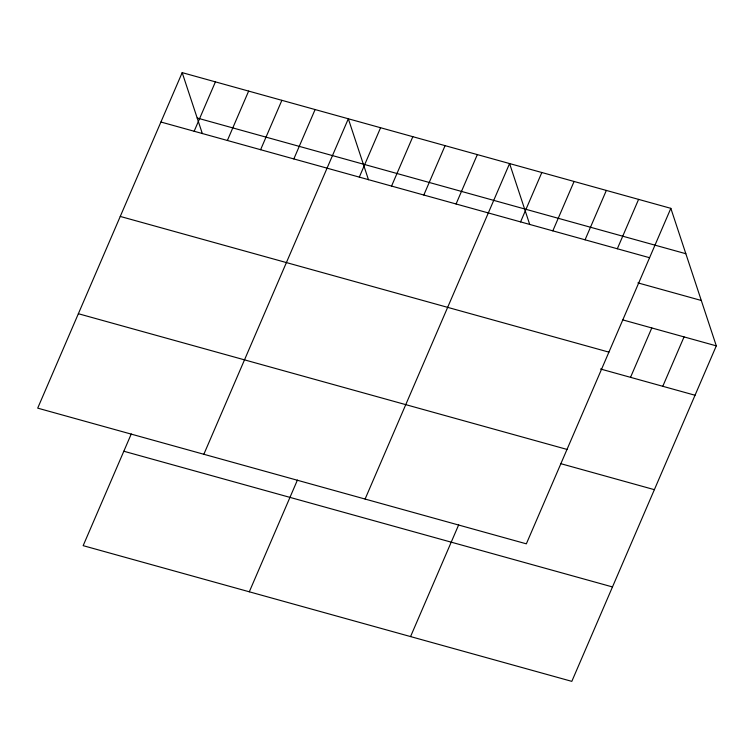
<?xml version="1.0" encoding="UTF-8"?>
<svg xmlns="http://www.w3.org/2000/svg" width="754" height="754" viewBox="0 0 754 754"><rect width="100%" height="100%" fill="white"/><g stroke="black" fill="none" stroke-linecap="round" stroke-linejoin="round"><path stroke-width="1.13" d="M182.185 72.638L37.7 408.14L526.349 543.832L670.843 208.34L182.185 72.638L202.345 133.609M194.146 131.253L215.418 81.866M227.378 140.48L248.641 91.093M131.271 433.946L83.157 545.66L571.815 681.362L716.3 345.86L670.843 208.34M260.601 149.707L281.873 100.329M293.834 158.934L315.097 109.556M203.844 454.276L348.329 118.783L368.48 179.744M359.309 177.115L380.582 127.737M391.562 186.068L412.834 136.691M249.301 591.796L297.415 480.081M423.814 195.032L445.086 145.645M456.066 203.985L477.329 154.608M365.096 499.054L509.581 163.561L529.742 224.532M520.571 221.893L541.834 172.515M552.823 230.856L574.086 181.469M410.562 636.574L458.668 524.869M585.066 239.81L606.339 190.432M617.319 248.763L638.591 199.386M630.533 377.33L651.795 327.952M662.785 386.293L684.048 336.906M197.19 118.02L685.838 253.721M160.922 122.025L649.571 257.717M637.912 282.882L701.295 300.478M622.879 319.922L716.3 345.86M120.254 216.436L608.912 352.137M600.504 368.998L695.037 395.247M78.359 313.721L567.017 449.422M560.957 463.719L654.368 489.666M123.826 451.241L612.474 586.942"/></g></svg>
